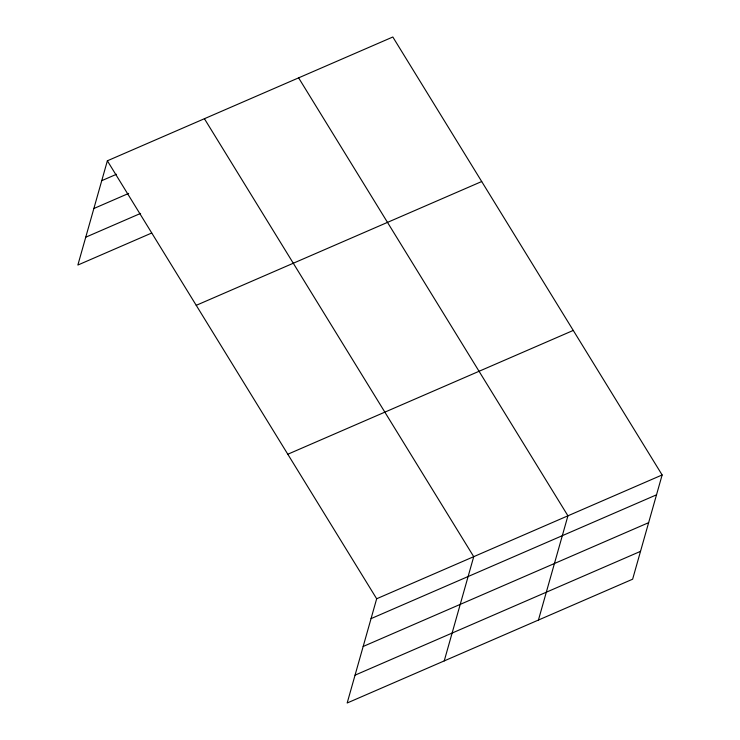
<?xml version="1.0" encoding="UTF-8"?>
<svg xmlns="http://www.w3.org/2000/svg" width="740" height="740" viewBox="0 0 740 740"><rect width="100%" height="100%" fill="white"/><g stroke="black" fill="none" stroke-linecap="round" stroke-linejoin="round"><path stroke-width="1.11" d="M107.365 160.802L376.669 598.762L347.171 703L632.635 579.198L662.134 474.96L392.829 37L107.365 160.802L77.867 265.04L151.709 233.017M444.231 660.903L473.73 556.674L204.416 118.715M538.433 620.055L567.932 515.817L298.618 77.857M101.741 180.671L116.513 174.261M93.86 208.513L128.677 193.408M85.748 237.198L140.6 213.407M196.23 305.333L481.694 181.531M287.795 454.24L573.26 330.429M376.669 598.762L662.134 474.96M371.055 618.621L656.519 494.82M363.174 646.473L648.638 522.662M355.052 675.158L640.516 551.356"/></g></svg>
